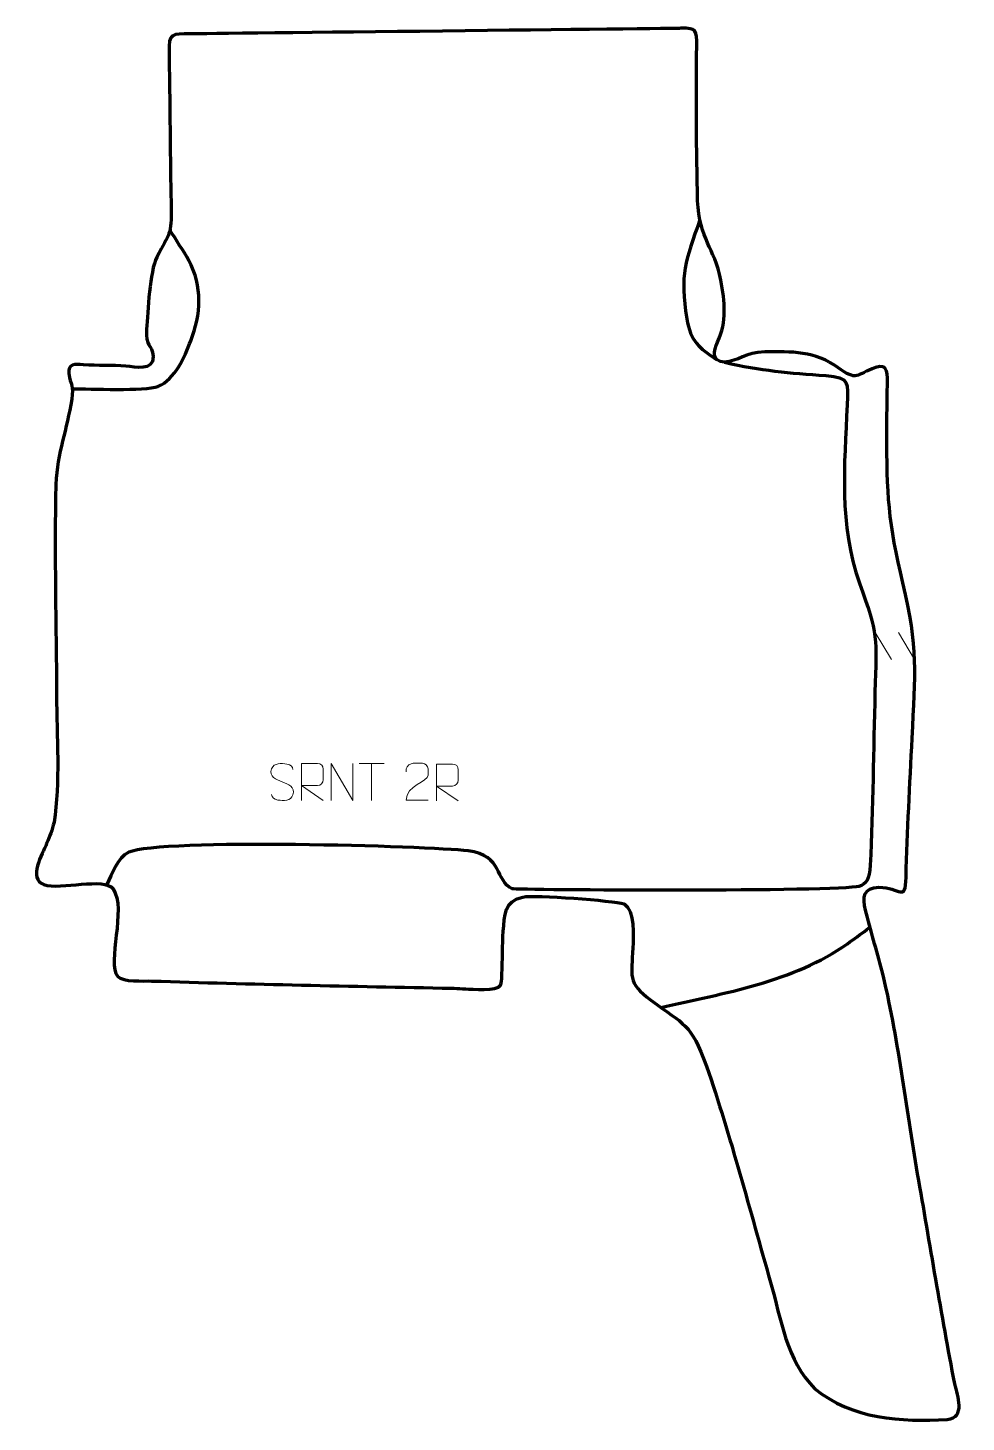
# Model space of a CAD drawing. Header units: millimetres. Extents: x -516 to 118, y -49 to 893.
import ezdxf

# ---------------------------------------------------------------- set-up
doc = ezdxf.new("R2010")
doc.units = ezdxf.units.MM
doc.header["$MEASUREMENT"] = 0
doc.layers.add('layer 2', color=7, linetype='Continuous')
doc.layers.add('layer 3', color=7, linetype='Continuous')

msp = doc.modelspace()

# ---------------------------------------------------------------- linework, layer by layer
at = {"layer": 'layer 2', "color": 142, "lineweight": 158}
for points, knots in [([(-61.8584, 763.5866), (-71.4897, 736.5663), (-75.7098, 726.0292), (-70.6892, 696.675), (-70.6892, 696.675), (-68.0837, 681.441), (-62.7677, 677.0615), (-50.3224, 668.9829)], [0, 0, 0, 0, 0.33333333, 0.33333333, 0.33333333, 0.33333333, 1, 1, 1, 1]), ([(-485.9576, 649.4177), (-474.327, 649.3428), (-436.794, 647.7609), (-428.072, 650.9707), (-428.072, 650.9707), (-416.3968, 655.8904), (-410.2898, 670.6847), (-405.8933, 681.8125), (-405.8933, 681.8125), (-398.887, 699.5462), (-397.8421, 718.936), (-407.244, 736.103), (-407.244, 736.103), (-410.8973, 742.7736), (-415.925, 749.8955), (-419.9694, 756.7055)], [0, 0, 0, 0, 0.2, 0.2, 0.2, 0.2, 0.4, 0.4, 0.4, 0.4, 0.6, 0.6, 0.6, 0.6, 1, 1, 1, 1]), ([(-45.2902, 667.3185), (-20.5444, 661.5957), (-1.8044, 660.1473), (23.2233, 658.2634), (23.2233, 658.2634), (39.5243, 657.0364), (38.2445, 653.5973), (37.6045, 638.6152), (37.6045, 638.6152), (35.807, 597.2795), (31.9117, 557.8801), (46.0363, 517.9353), (46.0363, 517.9353), (58.4838, 482.7334), (57.6252, 481.758), (56.439, 444.2019), (56.439, 444.2019), (55.2563, 405.2769), (55.1562, 366.1182), (53.2482, 327.2499), (53.2482, 327.2499), (52.7867, 317.8476), (50.4072, 314.3164), (45.6357, 313.0074), (45.6357, 313.0074), (31.8769, 309.2332), (-186.259, 310.3982), (-188.6369, 311.4031), (-188.6369, 311.4031), (-200.474, 316.4055), (-194.5016, 334.1088), (-218.4644, 336.9817), (-218.4644, 336.9817), (-245.7927, 340.258), (-425.9544, 345.3483), (-447.8572, 336.0635), (-447.8572, 336.0635), (-455.8153, 332.1683), (-458.8268, 321.6125), (-462.7323, 314.1732), (-462.7323, 314.1732), (-462.6793, 314.2674), (-462.8041, 314.0374), (-462.8043, 314.0371)], [0, 0, 0, 0, 0.08333333, 0.08333333, 0.08333333, 0.08333333, 0.16666667, 0.16666667, 0.16666667, 0.16666667, 0.25, 0.25, 0.25, 0.25, 0.33333333, 0.33333333, 0.33333333, 0.33333333, 0.41666667, 0.41666667, 0.41666667, 0.41666667, 0.5, 0.5, 0.5, 0.5, 0.58333333, 0.58333333, 0.58333333, 0.58333333, 0.66666667, 0.66666667, 0.66666667, 0.66666667, 0.75, 0.75, 0.75, 0.75, 0.83333333, 0.83333333, 0.83333333, 0.83333333, 1, 1, 1, 1]), ([(-88.3662, 231.1829), (-45.5583, 241.0299), (1.3301, 248.2093), (37.845, 274.2193), (37.845, 274.2193), (42.2505, 277.3574), (46.5838, 280.6099), (50.9428, 283.8135), (50.9428, 283.8135), (50.9428, 283.8135), (52.1677, 284.7059), (52.1677, 284.7059), (52.1677, 284.7059), (52.1677, 284.7059), (53.0348, 285.3291), (53.0348, 285.3291)], [0, 0, 0, 0, 0.2, 0.2, 0.2, 0.2, 0.4, 0.4, 0.4, 0.4, 0.6, 0.6, 0.6, 0.6, 1, 1, 1, 1])]:
    msp.add_open_spline(points, degree=3, knots=knots, dxfattribs=at)
at = {"layer": 'layer 2', "color": 250, "lineweight": 9}
for points in [[(56.5892, 484.5959), (56.5892, 484.5959), (67.5134, 466.4444), (67.5134, 466.4444)], [(72.2541, 484.5959), (72.2541, 484.5959), (83.1783, 466.4444), (83.1783, 466.4444)], [(-292.1832, 396.0197), (-292.1832, 396.0197), (-275.196, 396.0197), (-275.196, 396.0197)], [(-283.6894, 371.0897), (-283.6894, 371.0897), (-283.6894, 396.0432), (-283.6894, 396.0432)]]:
    msp.add_open_spline(points, degree=3, dxfattribs=at)
for points, knots in [([(-344.1146, 383.7403), (-348.3629, 385.2107), (-353.271, 387.0065), (-351.2659, 392.5268), (-351.2659, 392.5268), (-349.7624, 396.6667), (-344.5488, 396.2782), (-340.9452, 395.6771), (-340.9452, 395.6771), (-338.0846, 395.1999), (-337.2199, 393.9867), (-336.9093, 391.9026)], [0, 0, 0, 0, 0.25, 0.25, 0.25, 0.25, 0.5, 0.5, 0.5, 0.5, 1, 1, 1, 1]), ([(-331.0216, 371.0897), (-331.0216, 371.0897), (-331.0216, 396.0432), (-331.0216, 396.0432), (-331.0216, 396.0432), (-327.4268, 396.0432), (-323.8313, 396.0432), (-320.2361, 396.0432), (-320.2361, 396.0432), (-317.9108, 396.0055), (-316.3535, 394.5155), (-316.3576, 392.1491), (-316.3576, 392.1491), (-316.358, 390.1136), (-316.358, 387.0542), (-316.3576, 385.0182), (-316.3576, 385.0182), (-316.3641, 383.1427), (-318.1764, 381.2009), (-320.1859, 381.1818), (-320.1859, 381.1818), (-320.1859, 381.1818), (-331.0216, 381.1818), (-331.0216, 381.1818), (-331.0216, 381.1818), (-331.0216, 381.1818), (-316.3669, 371.0897), (-316.3669, 371.0897)], [0, 0, 0, 0, 0.125, 0.125, 0.125, 0.125, 0.25, 0.25, 0.25, 0.25, 0.375, 0.375, 0.375, 0.375, 0.5, 0.5, 0.5, 0.5, 0.625, 0.625, 0.625, 0.625, 0.75, 0.75, 0.75, 0.75, 1, 1, 1, 1]), ([(-311.017, 371.0897), (-311.017, 371.0897), (-311.017, 396.0432), (-311.017, 396.0432), (-311.017, 396.0432), (-311.017, 396.0432), (-296.3622, 371.0897), (-296.3622, 371.0897), (-296.3622, 371.0897), (-296.3622, 371.0897), (-296.3622, 396.0432), (-296.3622, 396.0432)], [0, 0, 0, 0, 0.25, 0.25, 0.25, 0.25, 0.5, 0.5, 0.5, 0.5, 1, 1, 1, 1]), ([(-245.556, 371.2826), (-250.4704, 371.2829), (-255.3848, 371.2829), (-260.2989, 371.2826), (-260.2989, 371.2826), (-260.2989, 381.2149), (-245.6479, 383.8561), (-245.556, 388.1664), (-245.556, 388.1664), (-245.5563, 389.5905), (-245.5563, 391.0142), (-245.556, 392.4375), (-245.556, 392.4375), (-245.5729, 394.5146), (-247.6957, 396.2394), (-249.3667, 396.2567), (-249.3667, 396.2567), (-251.4399, 396.2563), (-253.5128, 396.2563), (-255.5852, 396.2567), (-255.5852, 396.2567), (-257.4073, 396.2732), (-260.232, 394.4811), (-260.2989, 392.3875), (-260.2989, 392.3875), (-260.2989, 392.3875), (-260.2989, 390.3327), (-260.2989, 390.3327)], [0, 0, 0, 0, 0.125, 0.125, 0.125, 0.125, 0.25, 0.25, 0.25, 0.25, 0.375, 0.375, 0.375, 0.375, 0.5, 0.5, 0.5, 0.5, 0.625, 0.625, 0.625, 0.625, 0.75, 0.75, 0.75, 0.75, 1, 1, 1, 1]), ([(-239.786, 370.7639), (-239.786, 370.7639), (-239.786, 395.7174), (-239.786, 395.7174), (-239.786, 395.7174), (-236.1912, 395.7174), (-232.5957, 395.7174), (-229.0005, 395.7174), (-229.0005, 395.7174), (-226.6752, 395.6797), (-225.1179, 394.1897), (-225.122, 391.8233), (-225.122, 391.8233), (-225.1224, 389.7878), (-225.1224, 386.7284), (-225.122, 384.6924), (-225.122, 384.6924), (-225.1285, 382.8169), (-226.9408, 380.8751), (-228.9503, 380.856), (-228.9503, 380.856), (-228.9503, 380.856), (-239.786, 380.856), (-239.786, 380.856), (-239.786, 380.856), (-239.786, 380.856), (-225.1313, 370.7639), (-225.1313, 370.7639)], [0, 0, 0, 0, 0.125, 0.125, 0.125, 0.125, 0.25, 0.25, 0.25, 0.25, 0.375, 0.375, 0.375, 0.375, 0.5, 0.5, 0.5, 0.5, 0.625, 0.625, 0.625, 0.625, 0.75, 0.75, 0.75, 0.75, 1, 1, 1, 1]), ([(-344.1146, 383.7402), (-340.096, 382.0935), (-335.0665, 380.2052), (-336.9005, 374.8449), (-336.9005, 374.8449), (-338.3603, 370.5785), (-343.2711, 370.8352), (-346.9972, 371.3899), (-346.9972, 371.3899), (-349.7472, 371.7997), (-350.9681, 373.0132), (-351.3461, 375.1254)], [0, 0, 0, 0, 0.25, 0.25, 0.25, 0.25, 0.5, 0.5, 0.5, 0.5, 1, 1, 1, 1])]:
    msp.add_open_spline(points, degree=3, knots=knots, dxfattribs=at)
at = {"layer": 'layer 3', "color": 242, "lineweight": 158}
msp.add_open_spline([(-74.6582, 893.05), (-64.075, 893.3507), (-63.8791, 891.571), (-64.0439, 881.1573), (-64.0439, 881.1573), (-64.4608, 846.3867), (-64.2421, 811.3042), (-63.4125, 776.5405), (-63.4125, 776.5405), (-62.1511, 750.0628), (-52.1171, 745.0775), (-47.7743, 722.8453), (-47.7743, 722.8453), (-45.035, 708.0001), (-43.4086, 694.9839), (-49.9935, 680.9013), (-49.9935, 680.9013), (-52.5529, 675.1053), (-54.2639, 667.8668), (-45.2902, 667.3185), (-45.2902, 667.3185), (-35.9594, 667.9786), (-31.3792, 673.8779), (-18.0432, 674.3316), (-18.0432, 674.3316), (-0.2333, 674.5806), (16.3535, 674.9163), (31.2478, 663.7952), (31.2478, 663.7952), (44.9013, 653.9503), (43.3672, 659.1636), (56.8163, 663.7781), (56.8163, 663.7781), (65.9049, 666.8966), (64.9027, 658.3996), (64.8169, 651.7449), (64.8169, 651.7449), (64.6807, 641.1759), (64.4494, 630.6072), (64.4385, 620.037), (64.4385, 620.037), (64.3149, 579.5951), (65.544, 557.8327), (75.3223, 518.178), (75.3223, 518.178), (85.8813, 474.2685), (83.6653, 457.2057), (81.539, 413.1881), (81.539, 413.1881), (80.0132, 381.718), (78.2136, 350.6372), (77.4468, 319.1076), (77.4468, 319.1076), (77.0295, 301.9529), (73.2127, 312.3041), (59.134, 312.4556), (59.134, 312.4556), (48.6217, 311.9455), (47.8553, 305.9609), (49.9737, 296.902), (49.9737, 296.902), (53.3282, 283.4567), (57.58, 269.842), (61.1292, 256.2808), (61.1292, 256.2808), (72.1703, 211.7415), (77.2963, 164.0841), (85.2589, 118.6452), (85.2589, 118.6452), (93.5838, 71.452), (101.2559, 23.655), (110.3978, -23.3334), (110.3978, -23.3334), (112.2244, -31.7556), (118.0121, -45.948), (105.2613, -47.3538), (105.2613, -47.3538), (74.0815, -49.1623), (41.0305, -47.2692), (15.7757, -26.5815), (15.7757, -26.5815), (-3.5291, -7.7218), (-6.9064, 20.2614), (-14.1267, 45.3103), (-14.1267, 45.3103), (-28.0661, 93.7553), (-41.0103, 143.9295), (-57.4083, 191.4994), (-57.4083, 191.4994), (-68.5112, 221.253), (-71.9751, 218.8389), (-95.0801, 236.0548), (-95.0801, 236.0548), (-111.2646, 248.1141), (-107.9004, 252.7123), (-107.1861, 271.3567), (-107.1861, 271.3567), (-106.9053, 278.6885), (-105.7017, 297.0264), (-113.1456, 301.1098), (-113.1456, 301.1098), (-120.4401, 303.5192), (-173.5136, 307.3643), (-181.4237, 305.8179), (-181.4237, 305.8179), (-193.9852, 303.3623), (-193.9277, 293.3332), (-194.7352, 282.6617), (-194.7352, 282.6617), (-195.4634, 273.0371), (-195.2137, 263.3032), (-195.6098, 253.641), (-195.6098, 253.641), (-195.6098, 253.641), (-195.6793, 252.1164), (-195.6793, 252.1164), (-195.6793, 252.1164), (-195.7978, 250.0565), (-195.9288, 248.1065), (-196.6611, 246.1653), (-196.6611, 246.1653), (-198.5942, 241.9628), (-216.2859, 243.5438), (-220.3294, 243.737), (-220.3294, 243.737), (-222.9221, 243.8608), (-225.5129, 244.0224), (-228.1056, 244.1368), (-228.1056, 244.1368), (-228.1056, 244.1368), (-228.8979, 244.1646), (-228.8979, 244.1646), (-228.8979, 244.1646), (-228.8979, 244.1646), (-229.684, 244.1852), (-229.684, 244.1852), (-229.684, 244.1852), (-297.3486, 245.4389), (-364.7098, 246.9406), (-432.3593, 249.0179), (-432.3593, 249.0179), (-437.6975, 249.1818), (-451.8662, 248.2421), (-455.2896, 252.1461), (-455.2896, 252.1461), (-463.0895, 261.0406), (-448.977, 297.7411), (-458.4623, 311.3223), (-458.4623, 311.3223), (-464.206, 319.5461), (-493.6537, 310.3283), (-505.3094, 314.279), (-505.3094, 314.279), (-515.9817, 317.8965), (-506.2593, 335.0473), (-503.2992, 341.8899), (-503.2992, 341.8899), (-501.0884, 347.0005), (-499.5928, 350.9805), (-498.3319, 356.4402), (-498.3319, 356.4402), (-494.0639, 382.5307), (-496.5568, 415.1987), (-496.6448, 442.1346), (-496.6448, 442.1346), (-496.8183, 489.395), (-498.1047, 537.4354), (-497.1866, 584.5951), (-497.1866, 584.5951), (-495.9748, 606.7083), (-489.5992, 621.6852), (-486.3614, 642.3088), (-486.3614, 642.3088), (-484.852, 651.9234), (-487.152, 651.5192), (-488.423, 659.6875), (-488.423, 659.6875), (-488.885, 666.6814), (-484.1272, 666.0726), (-478.514, 665.5976), (-478.514, 665.5976), (-468.754, 664.8383), (-458.9835, 665.5179), (-449.735, 664.7605), (-449.735, 664.7605), (-443.5125, 664.2509), (-431.288, 660.8768), (-431.2804, 671.1646), (-431.2804, 671.1646), (-432.0842, 680.2403), (-436.8612, 677.2409), (-435.7801, 689.7536), (-435.7801, 689.7536), (-434.7944, 701.7299), (-433.8035, 728.5553), (-428.8234, 738.3886), (-428.8234, 738.3886), (-420.2883, 755.2413), (-418.7504, 752.609), (-419.1929, 773.0138), (-419.1929, 773.0138), (-419.6007, 791.8192), (-419.8003, 810.5154), (-419.9748, 829.3212), (-419.9748, 829.3212), (-420.111, 845.2475), (-420.3087, 861.169), (-420.6173, 877.093), (-420.6173, 877.093), (-420.8652, 889.705), (-418.5339, 889.3516), (-406.1852, 889.3363), (-406.1852, 889.3363), (-393.8365, 889.321), (-74.6582, 893.05), (-74.6582, 893.05)], degree=3, knots=[0, 0, 0, 0, 0.01818182, 0.01818182, 0.01818182, 0.01818182, 0.03636364, 0.03636364, 0.03636364, 0.03636364, 0.05454545, 0.05454545, 0.05454545, 0.05454545, 0.07272727, 0.07272727, 0.07272727, 0.07272727, 0.09090909, 0.09090909, 0.09090909, 0.09090909, 0.10909091, 0.10909091, 0.10909091, 0.10909091, 0.12727273, 0.12727273, 0.12727273, 0.12727273, 0.14545455, 0.14545455, 0.14545455, 0.14545455, 0.16363636, 0.16363636, 0.16363636, 0.16363636, 0.18181818, 0.18181818, 0.18181818, 0.18181818, 0.2, 0.2, 0.2, 0.2, 0.21818182, 0.21818182, 0.21818182, 0.21818182, 0.23636364, 0.23636364, 0.23636364, 0.23636364, 0.25454545, 0.25454545, 0.25454545, 0.25454545, 0.27272727, 0.27272727, 0.27272727, 0.27272727, 0.29090909, 0.29090909, 0.29090909, 0.29090909, 0.30909091, 0.30909091, 0.30909091, 0.30909091, 0.32727273, 0.32727273, 0.32727273, 0.32727273, 0.34545455, 0.34545455, 0.34545455, 0.34545455, 0.36363636, 0.36363636, 0.36363636, 0.36363636, 0.38181818, 0.38181818, 0.38181818, 0.38181818, 0.4, 0.4, 0.4, 0.4, 0.41818182, 0.41818182, 0.41818182, 0.41818182, 0.43636364, 0.43636364, 0.43636364, 0.43636364, 0.45454545, 0.45454545, 0.45454545, 0.45454545, 0.47272727, 0.47272727, 0.47272727, 0.47272727, 0.49090909, 0.49090909, 0.49090909, 0.49090909, 0.50909091, 0.50909091, 0.50909091, 0.50909091, 0.52727273, 0.52727273, 0.52727273, 0.52727273, 0.54545455, 0.54545455, 0.54545455, 0.54545455, 0.56363636, 0.56363636, 0.56363636, 0.56363636, 0.58181818, 0.58181818, 0.58181818, 0.58181818, 0.6, 0.6, 0.6, 0.6, 0.61818182, 0.61818182, 0.61818182, 0.61818182, 0.63636364, 0.63636364, 0.63636364, 0.63636364, 0.65454545, 0.65454545, 0.65454545, 0.65454545, 0.67272727, 0.67272727, 0.67272727, 0.67272727, 0.69090909, 0.69090909, 0.69090909, 0.69090909, 0.70909091, 0.70909091, 0.70909091, 0.70909091, 0.72727273, 0.72727273, 0.72727273, 0.72727273, 0.74545455, 0.74545455, 0.74545455, 0.74545455, 0.76363636, 0.76363636, 0.76363636, 0.76363636, 0.78181818, 0.78181818, 0.78181818, 0.78181818, 0.8, 0.8, 0.8, 0.8, 0.81818182, 0.81818182, 0.81818182, 0.81818182, 0.83636364, 0.83636364, 0.83636364, 0.83636364, 0.85454545, 0.85454545, 0.85454545, 0.85454545, 0.87272727, 0.87272727, 0.87272727, 0.87272727, 0.89090909, 0.89090909, 0.89090909, 0.89090909, 0.90909091, 0.90909091, 0.90909091, 0.90909091, 0.92727273, 0.92727273, 0.92727273, 0.92727273, 0.94545455, 0.94545455, 0.94545455, 0.94545455, 0.96363636, 0.96363636, 0.96363636, 0.96363636, 1, 1, 1, 1], dxfattribs=at)

doc.saveas('drawing.dxf')
